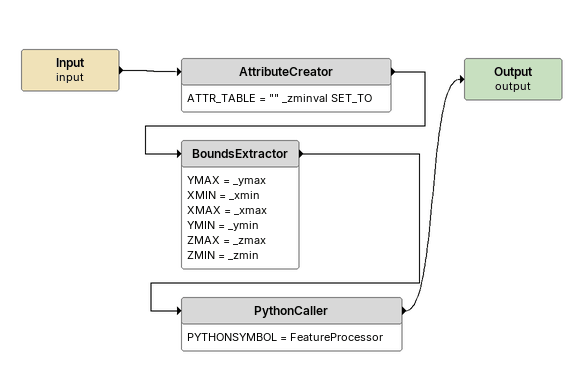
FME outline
Input (input)
    -> AttributeCreator
AttributeCreator
    ATTR_TABLE = "" _zminval SET_TO
    -> BoundsExtractor
BoundsExtractor
    YMAX = _ymax
    XMIN = _xmin
    XMAX = _xmax
    YMIN = _ymin
    ZMAX = _zmax
    ZMIN = _zmin
    -> PythonCaller
PythonCaller
    PYTHONSYMBOL = FeatureProcessor
    -> Output (output)
Output (output)
